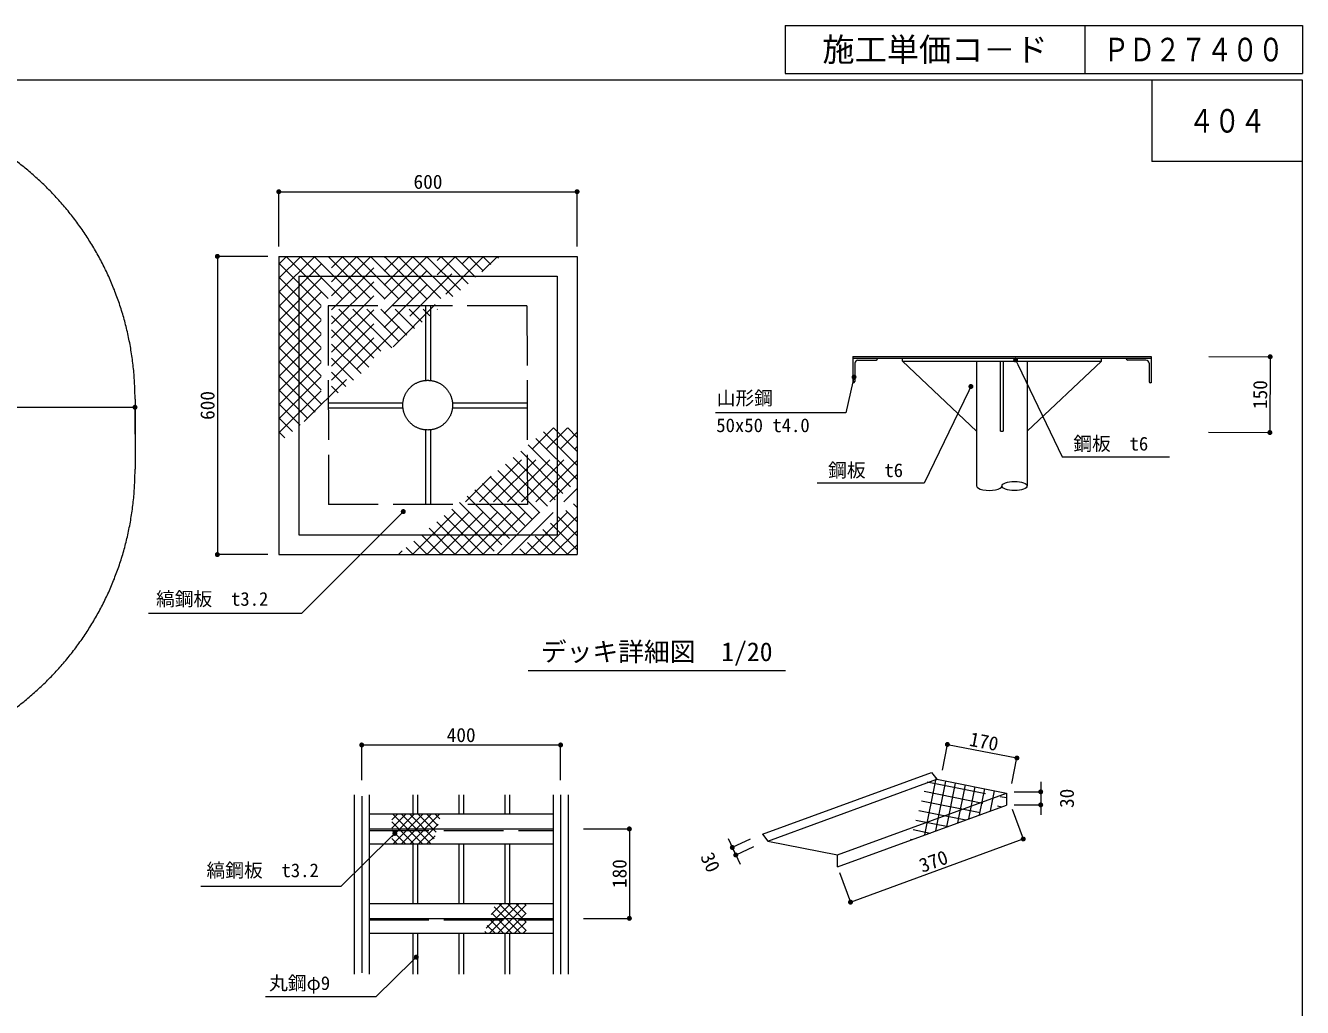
# Model space of a CAD drawing. Units: millimetres, scale not verified. Extents: x 629 to 6106, y 6676 to 10410.
# Drawn here: x 3537 to 6106, y 8434 to 10410 of the extents above; entities that cross this region are included whole.
import ezdxf
from ezdxf.enums import TextEntityAlignment as Align

# ---------------------------------------------------------------- set-up
doc = ezdxf.new("R2010")
doc.units = ezdxf.units.MM
doc.header["$LTSCALE"] = 20
for name, pattern in [('CHAIN', [18.5, 12, -1.5, 3.5, -1.5]), ('DASHED', [7.5, 6, -1.5]), ('USER2', [200, 150, -50])]:
    doc.linetypes.add(name, pattern=pattern)
for name, color, linetype, lineweight in [('_0-0_', 7, 'Continuous', 13), ('ハッチ', 4, 'Continuous', 13), ('寸法', 1, 'Continuous', 13), ('本体', 7, 'Continuous', 13)]:
    doc.layers.add(name, color=color, linetype=linetype, lineweight=lineweight)
doc.styles.add('ＭＳ ゴシック', font='')
doc.styles.get('ＭＳ ゴシック').set_extended_font_data('MS Gothic')

# ---------------------------------------------------------------- blocks, each defined once
blk = doc.blocks.new('filled_dot')
at = {"color": 0, "linetype": 'Continuous', "lineweight": -2, "const_width": 1.25}
blk.add_lwpolyline([(-0.625, 0, 1), (0.625, 0, 1)], format="xyb", close=True, dxfattribs=at)

msp = doc.modelspace()

# ---------------------------------------------------------------- linework, layer by layer
at = {"layer": '_0-0_'}
for p, q in [((5065.38, 10409.79), (6105.6, 10409.79)), ((5065.38, 10409.79), (5065.38, 10313.03)), ((5667.78, 10409.79), (5667.78, 10313.03)), ((6105.6, 10409.79), (6105.6, 10313.03)), ((5065.38, 10313.03), (6105.6, 10313.03)), ((5802.91, 10300.06), (5802.91, 10136.06)), ((6105.6, 10136.06), (5802.91, 10136.06))]:
    msp.add_line(p, q, dxfattribs=at)
at = {"layer": '_0-0_', "color": 1}
for p in [(3157.34, 9641.79), (3757.34, 9587.29)]:
    msp.add_line(p, (3757.34, 9641.79), dxfattribs=at)
at = {"layer": '_0-0_', "color": 6}
msp.add_lwpolyline([(6105.6, 10300.06), (629.35, 10300.06), (629.35, 6676.44), (6105.6, 6676.44)], close=True, dxfattribs=at)
at = {"layer": 'ハッチ', "linetype": 'DASHED'}
for p, q in [((4046.59, 9844.76), (4147.13, 9945.3)), ((4046.59, 9816.48), (4175.41, 9945.3)), ((4046.59, 9788.19), (4203.7, 9945.3)), ((4046.59, 9759.91), (4231.98, 9945.3)), ((4046.59, 9731.62), (4260.27, 9945.3)), ((4046.59, 9703.34), (4288.55, 9945.3)), ((4046.59, 9675.06), (4316.84, 9945.3)), ((4046.59, 9646.77), (4345.12, 9945.3)), ((4046.59, 9618.49), (4373.4, 9945.3)), ((4046.59, 9590.2), (4401.69, 9945.3)), ((4046.59, 9929.61), (4062.28, 9945.3)), ((4046.59, 9901.33), (4090.56, 9945.3)), ((4046.59, 9873.05), (4118.85, 9945.3)), ((4061.08, 9945.3), (4258.23, 9748.15)), ((4089.36, 9945.3), (4273.58, 9761.08)), ((4097.68, 9613.01), (4429.97, 9945.3)), ((4117.65, 9945.3), (4288.94, 9774.01)), ((4145.93, 9945.3), (4304.3, 9786.93)), ((4174.22, 9945.3), (4319.66, 9799.86)), ((4202.5, 9945.3), (4335.01, 9812.79)), ((4230.78, 9945.3), (4350.37, 9825.72)), ((4259.07, 9945.3), (4365.73, 9838.64)), ((4276.44, 9763.48), (4458.26, 9945.3)), ((4287.35, 9945.3), (4381.08, 9851.57)), ((4315.64, 9945.3), (4396.44, 9864.5)), ((4343.92, 9945.3), (4411.8, 9877.43)), ((4372.21, 9945.3), (4427.16, 9890.35)), ((4400.49, 9945.3), (4442.51, 9903.28)), ((4428.77, 9945.3), (4457.87, 9916.21)), ((4455.19, 9913.95), (4486.54, 9945.3)), ((4457.06, 9945.3), (4473.23, 9929.13)), ((4485.34, 9945.3), (4488.58, 9942.06)), ((4046.59, 9931.51), (4242.87, 9735.23)), ((4046.59, 9903.22), (4227.51, 9722.3)), ((4046.59, 9874.94), (4212.16, 9709.37)), ((4046.59, 9846.65), (4196.8, 9696.44)), ((4046.59, 9818.37), (4181.44, 9683.52)), ((4046.59, 9790.08), (4166.08, 9670.59)), ((4046.59, 9761.8), (4150.73, 9657.66)), ((4046.59, 9733.52), (4135.37, 9644.74)), ((4046.59, 9705.23), (4120.01, 9631.81)), ((4046.59, 9676.95), (4104.66, 9618.88)), ((4046.59, 9648.66), (4089.3, 9605.95)), ((4046.59, 9620.38), (4073.94, 9593.03)), ((4046.59, 9592.09), (4058.58, 9580.1)), ((4344.03, 9345.3), (4598.83, 9600.1)), ((4372.32, 9345.3), (4627.12, 9600.1)), ((4400.6, 9345.3), (4646.59, 9591.29)), ((4579.14, 9592), (4646.59, 9524.55)), ((4599.32, 9600.1), (4646.59, 9552.84)), ((4627.61, 9600.1), (4646.59, 9581.12)), ((4428.89, 9345.3), (4646.59, 9563)), ((4548.43, 9566.15), (4646.59, 9467.98)), ((4563.78, 9579.07), (4646.59, 9496.27)), ((4457.17, 9345.3), (4646.59, 9534.72)), ((4517.71, 9540.29), (4646.59, 9411.41)), ((4533.07, 9553.22), (4646.59, 9439.7)), ((4485.46, 9345.3), (4646.59, 9506.44)), ((4487, 9514.44), (4646.59, 9354.84)), ((4502.35, 9527.36), (4646.59, 9383.13)), ((4315.75, 9345.3), (4473.64, 9503.19)), ((4456.28, 9488.58), (4599.56, 9345.3)), ((4471.64, 9501.51), (4627.85, 9345.3)), ((4513.74, 9345.3), (4646.59, 9478.15)), ((4425.57, 9462.73), (4543, 9345.3)), ((4440.93, 9475.66), (4571.28, 9345.3)), ((4394.86, 9436.87), (4486.43, 9345.3)), ((4410.21, 9449.8), (4514.71, 9345.3)), ((4542.02, 9345.3), (4646.59, 9449.87)), ((4364.14, 9411.02), (4429.86, 9345.3)), ((4379.5, 9423.95), (4458.14, 9345.3)), ((4570.31, 9345.3), (4646.59, 9421.58)), ((4333.43, 9385.16), (4373.29, 9345.3)), ((4348.78, 9398.09), (4401.57, 9345.3)), ((4598.59, 9345.3), (4646.59, 9393.3)), ((4287.47, 9345.3), (4294.89, 9352.72)), ((4302.71, 9359.31), (4316.72, 9345.3)), ((4302.71, 9359.31), (4316.72, 9345.3)), ((4318.07, 9372.24), (4345.01, 9345.3)), ((4626.88, 9345.3), (4646.59, 9365.01)), ((4287.36, 9346.38), (4288.44, 9345.3)), ((4287.36, 9346.38), (4288.44, 9345.3)), ((5346.25, 8781.09), (5368.98, 8894.61)), ((5368.26, 8789.15), (5388.36, 8889.52)), ((5344.96, 8868.9), (5500.8, 8837.68)), ((5390.27, 8797.21), (5407.97, 8885.59)), ((5412.28, 8805.27), (5427.58, 8881.67)), ((5434.29, 8813.33), (5447.19, 8877.75)), ((5456.3, 8821.39), (5466.8, 8873.83)), ((5478.31, 8829.45), (5486.42, 8869.91)), ((5339.35, 8849.62), (5464.79, 8824.5)), ((5328.12, 8811.08), (5392.78, 8798.13)), ((5333.73, 8830.35), (5428.78, 8811.31)), ((5322.51, 8791.8), (5356.77, 8784.94)), ((5316.9, 8772.53), (5320.76, 8771.76))]:
    msp.add_line(p, q, dxfattribs=at)
at = {"layer": 'ハッチ', "color": 7, "linetype": 'DASHED'}
msp.add_line((5350.57, 8888.17), (5510.16, 8856.21), dxfattribs=at)
at = {"layer": 'ハッチ'}
for p, q in [((4273.99, 8777.56), (4319.71, 8823.28)), ((4273.99, 8794.53), (4302.74, 8823.28)), ((4273.99, 8811.5), (4285.77, 8823.28)), ((4275.45, 8823.28), (4335.45, 8763.28)), ((4276.68, 8763.28), (4336.68, 8823.28)), ((4292.42, 8823.28), (4352.42, 8763.28)), ((4293.65, 8763.28), (4353.65, 8823.28)), ((4309.39, 8823.28), (4359.12, 8773.55)), ((4310.62, 8763.28), (4370.62, 8823.28)), ((4326.36, 8823.28), (4362.83, 8786.81)), ((4343.33, 8823.28), (4366.55, 8800.07)), ((4360.3, 8823.28), (4370.26, 8813.33)), ((4273.99, 8807.76), (4318.48, 8763.28)), ((4273.99, 8790.79), (4301.51, 8763.28)), ((4327.59, 8763.28), (4367.39, 8803.07)), ((4273.99, 8773.82), (4284.54, 8763.28)), ((4344.57, 8763.28), (4360.79, 8779.5)), ((4463.66, 8593.87), (4513.06, 8643.28)), ((4470.04, 8583.28), (4530.04, 8643.28)), ((4473.84, 8621.03), (4496.09, 8643.28)), ((4479.52, 8636.18), (4532.42, 8583.28)), ((4487.01, 8583.28), (4544.16, 8640.43)), ((4489.39, 8643.28), (4544.16, 8588.51)), ((4506.36, 8643.28), (4544.16, 8605.48)), ((4523.33, 8643.28), (4544.16, 8622.45)), ((4540.3, 8643.28), (4544.16, 8639.42)), ((4470.26, 8611.49), (4498.48, 8583.28)), ((4474.89, 8623.84), (4515.45, 8583.28)), ((4503.98, 8583.28), (4544.16, 8623.46)), ((4520.95, 8583.28), (4544.16, 8606.49)), ((4461.01, 8586.81), (4464.54, 8583.28)), ((4465.64, 8599.15), (4481.51, 8583.28)), ((4537.92, 8583.28), (4544.16, 8589.52))]:
    msp.add_line(p, q, dxfattribs=at)
at = {"layer": 'ハッチ', "color": 1}
msp.add_lwpolyline([(5528.64, 9736.84), (5532.98, 9727.83), (5622.36, 9542.21), (5838.16, 9542.21)], dxfattribs=at)
at = {"layer": '寸法'}
for p, q in [((4046.59, 10075.44), (4646.59, 10075.44)), ((4046.59, 9965.29), (4046.59, 10075.44)), ((4646.59, 9965.29), (4646.59, 10075.44)), ((3922.99, 9945.3), (3922.99, 9345.3)), ((4024.45, 9945.3), (3922.99, 9945.3)), ((5917.06, 9743.81), (6040.64, 9743.35)), ((6040.64, 9743.35), (6040.09, 9590.82)), ((5916.5, 9591.27), (6040.09, 9590.82)), ((4024.45, 9345.3), (3922.99, 9345.3)), ((4213.37, 8962.19), (4613.37, 8962.19)), ((4213.37, 8891.07), (4213.37, 8962.19)), ((4613.37, 8891.07), (4613.37, 8962.19)), ((5381.38, 8911.74), (5391.38, 8963.16)), ((5391.38, 8963.16), (5531.23, 8935.97)), ((5521.23, 8884.55), (5531.23, 8935.97)), ((5579.08, 8887.86), (5579.08, 8821.64)), ((5525.45, 8867.86), (5579.08, 8867.86)), ((5525.45, 8841.64), (5579.08, 8841.64)), ((5521.94, 8832.98), (5543.91, 8772.98)), ((4659.51, 8793.28), (4751.71, 8793.28)), ((4751.71, 8793.28), (4751.71, 8613.28)), ((4950.29, 8774.02), (4974.27, 8722.61)), ((4994.47, 8772.56), (4958.75, 8755.9)), ((5196.48, 8645.75), (5543.91, 8772.98)), ((5001.54, 8757.39), (4965.82, 8740.73)), ((5174.5, 8705.75), (5196.48, 8645.75)), ((4659.51, 8613.28), (4751.71, 8613.28))]:
    msp.add_line(p, q, dxfattribs=at)
at = {"layer": '寸法', "color": 3}
for p, q in [((4548.23, 9111.7), (5065.46, 9111.7)), ((5579.08, 8867.86), (5579.08, 8841.64))]:
    msp.add_line(p, q, dxfattribs=at)
at = {"layer": '寸法', "color": 7}
msp.add_line((4958.75, 8755.9), (4965.82, 8740.73), dxfattribs=at)
at = {"layer": '寸法'}
for points in [[(5203.64, 9702.45), (5201.41, 9692.7), (5187.2, 9630.56), (4924.82, 9630.56)], [(5438.69, 9683.46), (5434.35, 9674.45), (5344.97, 9488.83), (5129.17, 9488.83)], [(4296.91, 9431.8), (4289.84, 9424.73), (4091.96, 9226.85), (3784.64, 9226.85)], [(4279.93, 8784.18), (4272.8, 8777.16), (4171.22, 8677.09), (3889.97, 8677.09)], [(4323.13, 8535.34), (4316, 8528.33), (4241.59, 8455.17), (4020.01, 8455.17)]]:
    msp.add_lwpolyline(points, dxfattribs=at)
at = {"layer": '本体'}
for p, q in [((4046.59, 9945.3), (4646.59, 9945.3)), ((4046.59, 9945.3), (4046.59, 9345.3)), ((4646.59, 9945.3), (4646.59, 9345.3)), ((5201.04, 9743.81), (5801.04, 9743.81)), ((5201.04, 9743.81), (5201.04, 9690.61)), ((5201.04, 9740.61), (5801.04, 9740.61)), ((5211.54, 9736.61), (5248.04, 9736.61)), ((5251.04, 9740.61), (5251.04, 9739.61)), ((5301.04, 9734.61), (5701.04, 9734.61)), ((5450.24, 9593.81), (5301.04, 9734.61)), ((5450.24, 9734.61), (5450.24, 9483.26)), ((5498.04, 9593.81), (5498.04, 9734.61)), ((5504.04, 9593.81), (5504.04, 9734.61)), ((5551.84, 9734.61), (5551.84, 9483.26)), ((5551.84, 9593.81), (5701.04, 9734.61)), ((5751.04, 9740.61), (5751.04, 9739.61)), ((5790.54, 9736.61), (5754.04, 9736.61)), ((5801.04, 9743.81), (5801.04, 9690.61)), ((5205.04, 9730.11), (5205.04, 9693.61)), ((5797.04, 9730.11), (5797.04, 9693.61)), ((5201.04, 9690.61), (5202.04, 9690.61)), ((5801.04, 9690.61), (5800.04, 9690.61)), ((5498.54, 9593.81), (5503.54, 9593.81)), ((4046.59, 9345.3), (4646.59, 9345.3)), ((5019.6, 8782.46), (5359.28, 8906.85)), ((5030.46, 8768.78), (5370.13, 8893.16)), ((5359.28, 8906.85), (5370.13, 8893.16)), ((5370.13, 8893.16), (5510.16, 8865.16)), ((4198.37, 8862.09), (4198.37, 8501.18)), ((4228.37, 8862.09), (4228.37, 8501.18)), ((4316.37, 8862.09), (4316.37, 8823.28)), ((4325.37, 8862.09), (4325.37, 8823.28)), ((4408.87, 8862.09), (4408.87, 8823.28)), ((4417.87, 8862.09), (4417.87, 8823.28)), ((4501.37, 8862.09), (4501.37, 8823.28)), ((4510.37, 8862.09), (4510.37, 8823.28)), ((4598.37, 8862.09), (4598.37, 8501.18)), ((4613.37, 8862.09), (4613.37, 8501.18)), ((4628.37, 8862.09), (4628.37, 8501.18)), ((5170.48, 8740.77), (5510.16, 8865.16)), ((5510.16, 8865.16), (5510.16, 8841.11)), ((4213.37, 8859.45), (4213.37, 8503.82)), ((5170.48, 8716.72), (5510.16, 8841.11)), ((4228.37, 8823.28), (4598.37, 8823.28)), ((4228.37, 8793.28), (4598.37, 8793.28)), ((4228.37, 8763.28), (4598.37, 8763.28)), ((4316.37, 8763.28), (4316.37, 8643.28)), ((4325.37, 8763.28), (4325.37, 8643.28)), ((4408.87, 8763.28), (4408.87, 8643.28)), ((4417.87, 8763.28), (4417.87, 8643.28)), ((4501.37, 8763.28), (4501.37, 8643.28)), ((4510.37, 8763.28), (4510.37, 8643.28)), ((5019.6, 8782.46), (5030.46, 8768.78)), ((5030.46, 8768.78), (5170.48, 8740.77)), ((5170.48, 8716.72), (5170.48, 8740.77)), ((4228.37, 8643.28), (4598.37, 8643.28)), ((4228.37, 8613.28), (4598.37, 8613.28)), ((4228.37, 8583.28), (4598.37, 8583.28)), ((4316.37, 8583.28), (4316.37, 8501.18)), ((4325.37, 8583.28), (4325.37, 8501.18)), ((4408.87, 8583.28), (4408.87, 8501.18)), ((4417.87, 8583.28), (4417.87, 8501.18)), ((4501.37, 8583.28), (4501.37, 8501.18)), ((4510.37, 8583.28), (4510.37, 8501.18)), ((4613.37, 8583.28), (4613.46, 8583.28))]:
    msp.add_line(p, q, dxfattribs=at)
at = {"layer": '本体', "linetype": 'USER2'}
for p, q in [((4086.59, 9905.3), (4606.59, 9905.3)), ((4086.59, 9905.3), (4086.59, 9385.3)), ((4606.59, 9905.3), (4606.59, 9385.3)), ((4341.59, 9845.93), (4341.59, 9695.73)), ((4351.59, 9845.93), (4351.59, 9695.62)), ((3757.34, 9657.79), (3757.34, 9516.79)), ((4146.03, 9650.3), (4296.23, 9650.3)), ((4146.05, 9640.3), (4296.36, 9640.3)), ((4395.72, 9640.3), (4546.05, 9640.3)), ((4395.85, 9650.3), (4546.03, 9650.3)), ((4341.59, 9596.13), (4341.59, 9445.93)), ((4351.59, 9596.24), (4351.59, 9445.93)), ((4086.59, 9385.3), (4606.59, 9385.3))]:
    msp.add_line(p, q, dxfattribs=at)
at = {"layer": '本体', "linetype": 'DASHED'}
for p, q in [((4145.62, 9845.93), (4146.46, 9445.93)), ((4545.62, 9845.93), (4145.62, 9845.93)), ((4545.62, 9845.93), (4546.46, 9445.93)), ((4546.46, 9445.93), (4146.46, 9445.93)), ((4228.37, 8790.08), (4598.37, 8790.08)), ((4228.37, 8610.08), (4598.37, 8610.08))]:
    msp.add_line(p, q, dxfattribs=at)
at = {"layer": '本体', "color": 1}
for p, q in [((5301.04, 9734.61), (5301.04, 9740.61)), ((5701.04, 9734.61), (5701.04, 9740.61))]:
    msp.add_line(p, q, dxfattribs=at)
at = {"layer": '本体', "linetype": 'CHAIN'}
for p, q in [((4613.37, 8862.09), (4613.37, 8511.72)), ((4213.37, 8859.45), (4213.37, 8495.91))]:
    msp.add_line(p, q, dxfattribs=at)
at = {"layer": '本体', "linetype": 'USER2'}
msp.add_circle((4346.04, 9645.93), 50, dxfattribs=at)
for centre, start, end in [((3157.34, 9657.79), 0, 90), ((3157.34, 9516.79), 270, 0)]:
    msp.add_arc(centre, 600, start, end, dxfattribs=at)
at = {"layer": '本体'}
for centre, radius, start, end in [((5211.54, 9730.11), 6.5, 90, 180), ((5248.04, 9739.61), 3, 270, 0), ((5754.04, 9739.61), 3, 180, 270), ((5790.54, 9730.11), 6.5, 0, 90), ((5202.04, 9693.61), 3, 270, 0), ((5800.04, 9693.61), 3, 180, 270)]:
    msp.add_arc(centre, radius, start, end, dxfattribs=at)
msp.add_ellipse((5475.64, 9483.26), major_axis=(-25.4, 0), ratio=0.355185, start_param=6.2831853, end_param=9.424778, dxfattribs=at)
msp.add_ellipse((5526.44, 9483.26), major_axis=(25.4, 0), ratio=0.355185, dxfattribs=at)

# ---------------------------------------------------------------- block references
at = {"layer": '_0-0_', "color": 1, "xscale": 4, "yscale": 4, "rotation": 180}
msp.add_blockref('filled_dot', (3757.34, 9641.79), dxfattribs=at)
at = {"layer": 'ハッチ', "color": 1, "xscale": 4, "yscale": 4, "rotation": 295.7}
msp.add_blockref('filled_dot', (5528.64, 9736.84), dxfattribs=at)
at = {"layer": '寸法', "xscale": 4, "yscale": 4}
for p in [(4046.59, 10075.44), (4213.37, 8962.19)]:
    msp.add_blockref('filled_dot', p, dxfattribs=at)
for p, rotation in [((4646.59, 10075.44), 180), ((3922.99, 9945.3), 270), ((6040.64, 9743.35), 269.8), ((5203.64, 9702.45), 257.1), ((5438.69, 9683.46), 244.3), ((6040.09, 9590.82), 89.8), ((4296.91, 9431.8), 225), ((3922.99, 9345.3), 90), ((4613.37, 8962.19), 180), ((5391.38, 8963.16), 349), ((5531.23, 8935.97), 169), ((5579.08, 8867.86), 90), ((5579.08, 8841.64), 270), ((4279.93, 8784.18), 224.6), ((4751.71, 8793.28), 270), ((4958.75, 8755.9), 115), ((5543.91, 8772.98), 200.1), ((4965.82, 8740.73), 295), ((5196.48, 8645.75), 20.1), ((4751.71, 8613.28), 90), ((4323.13, 8535.34), 224.5)]:
    msp.add_blockref('filled_dot', p, dxfattribs=dict(at, rotation=rotation))

# ---------------------------------------------------------------- texts
at = {"layer": '_0-0_', "style": 'ＭＳ ゴシック'}
msp.add_text('施工単価コ－ド', height=47.47, dxfattribs=at).set_placement((5366.58, 10361.41), align=Align.MIDDLE_CENTER)
at = {"layer": '_0-0_', "style": 'ＭＳ ゴシック', "width": 0.8}
for s, p in [('ＰＤ２７４００', (5886.69, 10361.41)), ('４０４', (5954.25, 10218.06))]:
    msp.add_text(s, height=47.47, dxfattribs=at).set_placement(p, align=Align.MIDDLE_CENTER)
at = {"layer": '寸法', "style": 'ＭＳ ゴシック'}
for s, p in [('600', (4346.59, 10095.44)), ('400', (4413.37, 8982.19))]:
    msp.add_text(s, height=28.48, dxfattribs=at).set_placement(p, align=Align.MIDDLE_CENTER)
for s, rotation, p in [('150', 89.79, (6020.37, 9667.16)), ('600', 90, (3902.99, 9645.3)), ('170', 349, (5465.12, 8969.2)), ('30', 90, (5631.58, 8854.75)), ('30', 295.001, (4914.7, 8726.12)), ('370', 20.113, (5363.32, 8728.14)), ('180', 90, (4731.71, 8703.28))]:
    msp.add_text(s, height=28.48, rotation=rotation, dxfattribs=at).set_placement(p, align=Align.MIDDLE_CENTER)
at = {"layer": '寸法', "color": 3, "style": 'ＭＳ ゴシック'}
for s, height, p in [('山形鋼', 27.63, (4927.34, 9638)), ('50x50 t4.0', 27.63, (4926.46, 9583.36)), ('鋼板\u3000t6', 27.63, (5644.71, 9546.32)), ('鋼板\u3000t6', 27.63, (5151.53, 9492.94)), ('縞鋼板\u3000t3.2', 27.63, (3799.61, 9233.95)), ('デッキ詳細図\u30001/20', 37.98, (4573.74, 9119.44)), ('縞鋼板\u3000t3.2', 27.63, (3901.15, 8687.87)), ('丸鋼φ9\u3000', 27.63, (4027.1, 8460.91))]:
    msp.add_text(s, height=height, dxfattribs=at).set_placement(p, align=Align.BOTTOM_LEFT)

doc.saveas('drawing.dxf')
